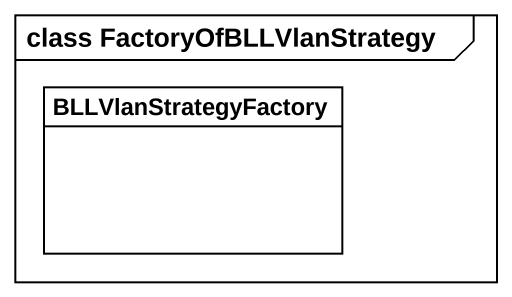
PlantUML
@startuml
mainframe class FactoryOfBLLVlanStrategy
hide circle
hide empty members
class BLLVlanStrategyFactory
@enduml
